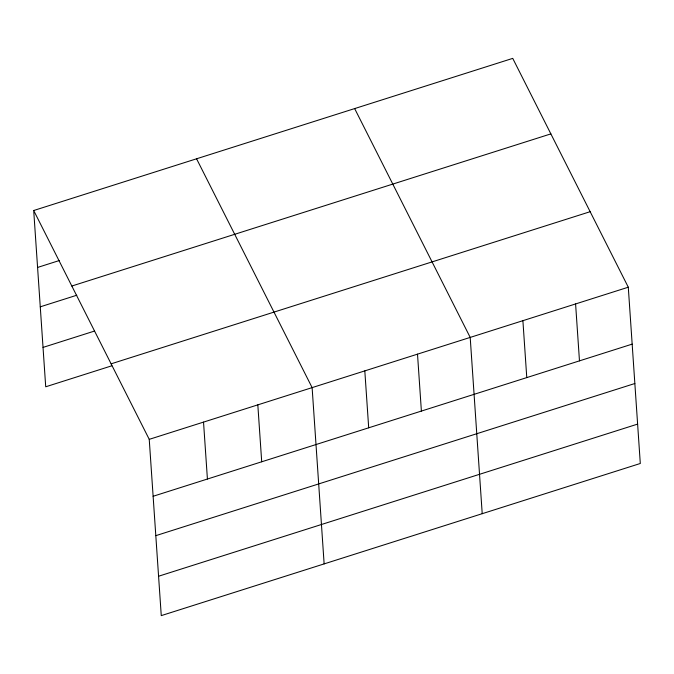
<?xml version="1.0" encoding="UTF-8"?>
<svg xmlns="http://www.w3.org/2000/svg" width="674" height="674" viewBox="0 0 674 674"><rect width="100%" height="100%" fill="white"/><g stroke="black" fill="none" stroke-linecap="round" stroke-linejoin="round"><path stroke-width="1.01" d="M33.7 210.515L512.737 58.377L628.286 287.208L640.3 463.485L161.263 615.623L149.24 439.347L33.7 210.515L45.714 386.792L111.85 365.788M37.584 267.443L59.295 260.543M71.832 286.029L550.869 133.89M40.263 306.83L76.785 295.229M43.035 347.405L94.36 331.103M111.117 363.834L590.154 211.695M149.24 439.347L628.286 287.208M153.124 496.275L632.161 344.128M155.812 535.661L634.849 383.514M158.575 576.236L637.612 424.098M354.659 108.581L470.199 337.413L482.213 513.689M196.572 158.794L312.121 387.617L324.135 563.894M575.588 303.94L579.471 360.868M522.898 320.681L526.773 377.6M417.509 354.145L421.385 411.073M364.811 370.885L368.695 427.805M257.822 404.863L261.706 461.783M203.531 422.109L207.415 479.029"/></g></svg>
